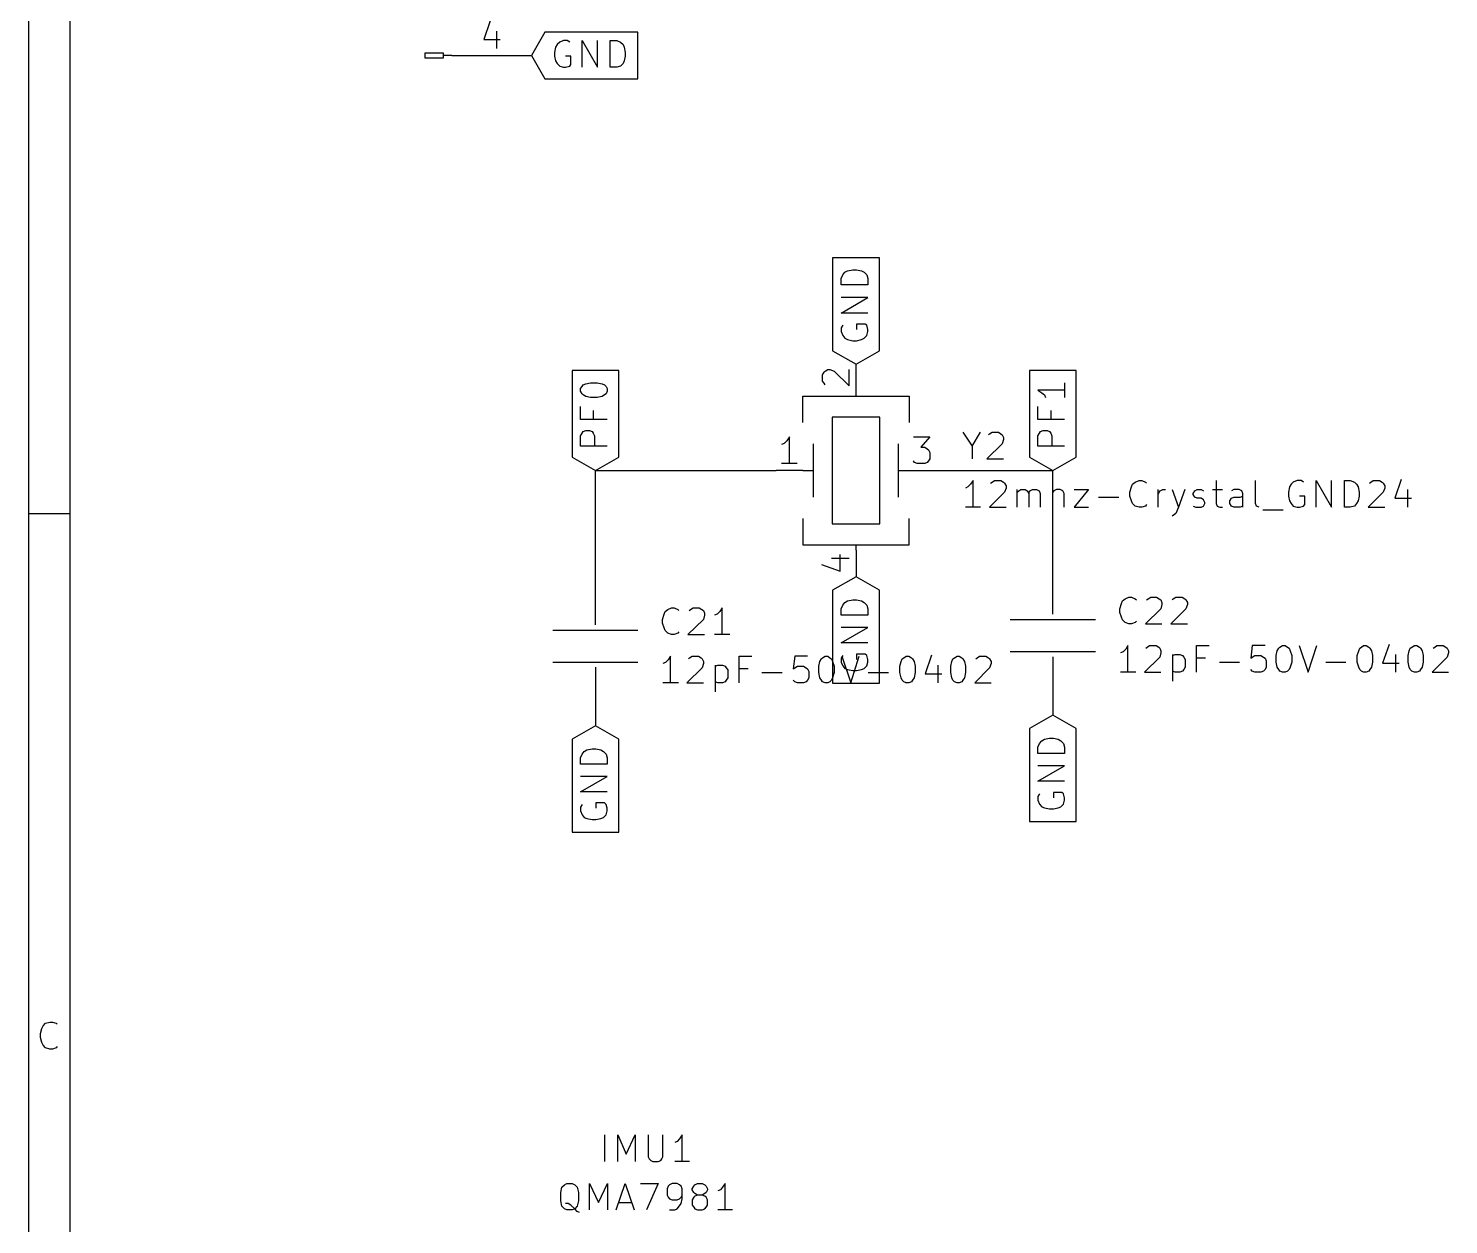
# Model space of a CAD drawing. Extents: x 0.4 to 11.3, y -7.9 to -0.4.
# Drawn here: x 0.394 to 3.064, y -5.668 to -3.419 of the extents above; entities that cross this region are included whole.
import ezdxf

# ---------------------------------------------------------------- set-up
doc = ezdxf.new("R2010")
doc.units = 0
doc.header["$MEASUREMENT"] = 0
for name, color, linetype in [('CYAN2', 4, 'CONTINUOUS'), ('GREEN2', 3, 'CONTINUOUS'), ('RED2', 1, 'CONTINUOUS')]:
    doc.layers.add(name, color=color, linetype=linetype)

msp = doc.modelspace()

# ---------------------------------------------------------------- linework, layer by layer
at = {"layer": 'CYAN2', "linetype": 'CONTINUOUS'}
for p, q in [((2.151, -4.178), (2.168, -4.204)), ((2.168, -4.204), (2.184, -4.178)), ((2.199, -4.183), (2.201, -4.181)), ((2.201, -4.181), (2.206, -4.178)), ((2.206, -4.178), (2.218, -4.178)), ((2.218, -4.178), (2.222, -4.181)), ((2.222, -4.181), (2.225, -4.183)), ((2.225, -4.183), (2.227, -4.188)), ((2.227, -4.188), (2.227, -4.192)), ((2.168, -4.204), (2.168, -4.228)), ((2.225, -4.2), (2.196, -4.228)), ((2.227, -4.192), (2.225, -4.2)), ((2.196, -4.228), (2.227, -4.228)), ((2.17, -4.269), (2.165, -4.276)), ((2.17, -4.319), (2.17, -4.269)), ((2.206, -4.272), (2.21, -4.269)), ((2.21, -4.269), (2.222, -4.269)), ((2.222, -4.269), (2.227, -4.272)), ((2.32, -4.319), (2.32, -4.269)), ((2.475, -4.272), (2.482, -4.269)), ((2.482, -4.269), (2.487, -4.269)), ((2.487, -4.269), (2.494, -4.272)), ((2.627, -4.269), (2.627, -4.312)), ((2.701, -4.312), (2.701, -4.269)), ((2.779, -4.269), (2.772, -4.272)), ((2.787, -4.269), (2.779, -4.269)), ((2.791, -4.272), (2.787, -4.269)), ((2.815, -4.319), (2.815, -4.269)), ((2.815, -4.269), (2.844, -4.319)), ((2.844, -4.319), (2.844, -4.269)), ((2.868, -4.319), (2.868, -4.269)), ((2.868, -4.269), (2.879, -4.269)), ((2.879, -4.269), (2.887, -4.272)), ((2.918, -4.272), (2.922, -4.269)), ((2.922, -4.269), (2.934, -4.269)), ((2.934, -4.269), (2.939, -4.272)), ((2.975, -4.267), (2.963, -4.302)), ((2.16, -4.281), (2.156, -4.283)), ((2.165, -4.276), (2.16, -4.281)), ((2.229, -4.291), (2.201, -4.319)), ((2.203, -4.274), (2.206, -4.272)), ((2.227, -4.272), (2.229, -4.274)), ((2.229, -4.274), (2.232, -4.279)), ((2.232, -4.283), (2.229, -4.291)), ((2.232, -4.279), (2.232, -4.283)), ((2.253, -4.319), (2.253, -4.286)), ((2.253, -4.291), (2.256, -4.288)), ((2.256, -4.288), (2.26, -4.286)), ((2.26, -4.286), (2.268, -4.286)), ((2.268, -4.286), (2.272, -4.288)), ((2.272, -4.288), (2.275, -4.293)), ((2.275, -4.293), (2.277, -4.288)), ((2.275, -4.293), (2.275, -4.319)), ((2.277, -4.288), (2.282, -4.286)), ((2.282, -4.286), (2.289, -4.286)), ((2.289, -4.286), (2.294, -4.288)), ((2.294, -4.288), (2.296, -4.293)), ((2.296, -4.293), (2.296, -4.319)), ((2.322, -4.288), (2.32, -4.291)), ((2.327, -4.286), (2.322, -4.288)), ((2.334, -4.286), (2.327, -4.286)), ((2.339, -4.288), (2.334, -4.286)), ((2.341, -4.293), (2.339, -4.288)), ((2.341, -4.319), (2.341, -4.293)), ((2.36, -4.286), (2.387, -4.286)), ((2.387, -4.286), (2.36, -4.319)), ((2.465, -4.291), (2.468, -4.281)), ((2.465, -4.298), (2.465, -4.291)), ((2.468, -4.307), (2.465, -4.298)), ((2.468, -4.281), (2.47, -4.276)), ((2.47, -4.276), (2.475, -4.272)), ((2.494, -4.272), (2.496, -4.274)), ((2.518, -4.319), (2.518, -4.286)), ((2.518, -4.295), (2.52, -4.291)), ((2.52, -4.291), (2.522, -4.288)), ((2.522, -4.288), (2.527, -4.286)), ((2.527, -4.286), (2.532, -4.286)), ((2.544, -4.286), (2.556, -4.319)), ((2.568, -4.286), (2.556, -4.319)), ((2.584, -4.293), (2.587, -4.288)), ((2.584, -4.295), (2.584, -4.293)), ((2.587, -4.3), (2.584, -4.295)), ((2.587, -4.288), (2.591, -4.286)), ((2.591, -4.286), (2.599, -4.286)), ((2.599, -4.286), (2.603, -4.288)), ((2.62, -4.286), (2.639, -4.286)), ((2.66, -4.286), (2.656, -4.288)), ((2.67, -4.286), (2.66, -4.286)), ((2.675, -4.288), (2.67, -4.286)), ((2.672, -4.3), (2.677, -4.298)), ((2.677, -4.293), (2.675, -4.288)), ((2.677, -4.319), (2.677, -4.293)), ((2.765, -4.281), (2.763, -4.291)), ((2.763, -4.291), (2.763, -4.298)), ((2.763, -4.298), (2.765, -4.307)), ((2.768, -4.276), (2.765, -4.281)), ((2.772, -4.272), (2.768, -4.276)), ((2.794, -4.298), (2.784, -4.298)), ((2.794, -4.314), (2.794, -4.298)), ((2.887, -4.272), (2.891, -4.276)), ((2.891, -4.276), (2.894, -4.281)), ((2.894, -4.281), (2.896, -4.291)), ((2.896, -4.298), (2.894, -4.307)), ((2.896, -4.291), (2.896, -4.298)), ((2.941, -4.291), (2.913, -4.319)), ((2.915, -4.274), (2.918, -4.272)), ((2.939, -4.272), (2.941, -4.274)), ((2.941, -4.274), (2.944, -4.279)), ((2.944, -4.283), (2.941, -4.291)), ((2.944, -4.279), (2.944, -4.283)), ((2.987, -4.286), (2.987, -4.319)), ((2.184, -4.319), (2.156, -4.319)), ((2.201, -4.319), (2.232, -4.319)), ((2.36, -4.319), (2.387, -4.319)), ((2.406, -4.3), (2.444, -4.3)), ((2.47, -4.312), (2.468, -4.307)), ((2.475, -4.317), (2.47, -4.312)), ((2.482, -4.319), (2.475, -4.317)), ((2.487, -4.319), (2.482, -4.319)), ((2.494, -4.317), (2.487, -4.319)), ((2.496, -4.314), (2.494, -4.317)), ((2.556, -4.319), (2.551, -4.331)), ((2.584, -4.317), (2.589, -4.319)), ((2.591, -4.302), (2.587, -4.3)), ((2.589, -4.319), (2.599, -4.319)), ((2.599, -4.302), (2.591, -4.302)), ((2.603, -4.305), (2.599, -4.302)), ((2.599, -4.319), (2.603, -4.317)), ((2.606, -4.31), (2.603, -4.305)), ((2.603, -4.317), (2.606, -4.312)), ((2.606, -4.312), (2.606, -4.31)), ((2.627, -4.312), (2.629, -4.317)), ((2.629, -4.317), (2.634, -4.319)), ((2.634, -4.319), (2.639, -4.319)), ((2.653, -4.307), (2.656, -4.302)), ((2.653, -4.312), (2.653, -4.307)), ((2.656, -4.317), (2.653, -4.312)), ((2.656, -4.302), (2.66, -4.3)), ((2.66, -4.319), (2.656, -4.317)), ((2.66, -4.3), (2.672, -4.3)), ((2.672, -4.319), (2.66, -4.319)), ((2.677, -4.317), (2.672, -4.319)), ((2.703, -4.317), (2.701, -4.312)), ((2.708, -4.319), (2.703, -4.317)), ((2.715, -4.324), (2.753, -4.324)), ((2.765, -4.307), (2.768, -4.312)), ((2.768, -4.312), (2.772, -4.317)), ((2.772, -4.317), (2.779, -4.319)), ((2.779, -4.319), (2.784, -4.319)), ((2.784, -4.319), (2.791, -4.317)), ((2.791, -4.317), (2.794, -4.314)), ((2.879, -4.319), (2.868, -4.319)), ((2.887, -4.317), (2.879, -4.319)), ((2.891, -4.312), (2.887, -4.317)), ((2.894, -4.307), (2.891, -4.312)), ((2.913, -4.319), (2.944, -4.319)), ((2.963, -4.302), (2.994, -4.302)), ((2.549, -4.333), (2.544, -4.336)), ((2.551, -4.331), (2.549, -4.333)), ((1.591, -4.515), (1.596, -4.511)), ((1.596, -4.511), (1.603, -4.508)), ((1.603, -4.508), (1.608, -4.508)), ((1.608, -4.508), (1.615, -4.511)), ((1.615, -4.511), (1.617, -4.513)), ((1.636, -4.513), (1.639, -4.511)), ((1.639, -4.511), (1.644, -4.508)), ((1.644, -4.508), (1.655, -4.508)), ((1.655, -4.508), (1.66, -4.511)), ((1.66, -4.511), (1.663, -4.513)), ((1.698, -4.508), (1.694, -4.515)), ((1.698, -4.558), (1.698, -4.508)), ((2.446, -4.51), (2.449, -4.5)), ((2.446, -4.517), (2.446, -4.51)), ((2.449, -4.5), (2.451, -4.495)), ((2.451, -4.495), (2.456, -4.491)), ((2.456, -4.491), (2.463, -4.488)), ((2.463, -4.488), (2.468, -4.488)), ((2.468, -4.488), (2.475, -4.491)), ((2.475, -4.491), (2.477, -4.493)), ((2.523, -4.51), (2.494, -4.538)), ((2.496, -4.493), (2.499, -4.491)), ((2.499, -4.491), (2.504, -4.488)), ((2.504, -4.488), (2.515, -4.488)), ((2.515, -4.488), (2.52, -4.491)), ((2.52, -4.491), (2.523, -4.493)), ((2.523, -4.493), (2.525, -4.498)), ((2.525, -4.502), (2.523, -4.51)), ((2.525, -4.498), (2.525, -4.502)), ((2.57, -4.51), (2.542, -4.538)), ((2.544, -4.493), (2.546, -4.491)), ((2.546, -4.491), (2.551, -4.488)), ((2.551, -4.488), (2.563, -4.488)), ((2.563, -4.488), (2.568, -4.491)), ((2.568, -4.491), (2.57, -4.493)), ((2.57, -4.493), (2.573, -4.498)), ((2.573, -4.502), (2.57, -4.51)), ((2.573, -4.498), (2.573, -4.502)), ((1.586, -4.53), (1.589, -4.52)), ((1.586, -4.537), (1.586, -4.53)), ((1.589, -4.546), (1.586, -4.537)), ((1.589, -4.52), (1.591, -4.515)), ((1.663, -4.53), (1.634, -4.558)), ((1.663, -4.513), (1.665, -4.518)), ((1.665, -4.522), (1.663, -4.53)), ((1.665, -4.518), (1.665, -4.522)), ((1.689, -4.52), (1.684, -4.522)), ((1.694, -4.515), (1.689, -4.52)), ((2.449, -4.526), (2.446, -4.517)), ((2.451, -4.531), (2.449, -4.526)), ((2.456, -4.536), (2.451, -4.531)), ((2.463, -4.538), (2.456, -4.536)), ((2.468, -4.538), (2.463, -4.538)), ((2.475, -4.536), (2.468, -4.538)), ((2.477, -4.533), (2.475, -4.536)), ((2.494, -4.538), (2.525, -4.538)), ((2.542, -4.538), (2.573, -4.538)), ((1.591, -4.551), (1.589, -4.546)), ((1.596, -4.556), (1.591, -4.551)), ((1.603, -4.558), (1.596, -4.556)), ((1.608, -4.558), (1.603, -4.558)), ((1.615, -4.556), (1.608, -4.558)), ((1.617, -4.553), (1.615, -4.556)), ((1.634, -4.558), (1.665, -4.558)), ((1.713, -4.558), (1.684, -4.558)), ((2.452, -4.591), (2.447, -4.593)), ((2.457, -4.586), (2.452, -4.591)), ((2.461, -4.579), (2.457, -4.586)), ((2.461, -4.629), (2.461, -4.579)), ((2.495, -4.584), (2.497, -4.582)), ((2.497, -4.582), (2.502, -4.579)), ((2.502, -4.579), (2.514, -4.579)), ((2.514, -4.579), (2.519, -4.582)), ((2.519, -4.582), (2.521, -4.584)), ((2.521, -4.584), (2.523, -4.589)), ((2.523, -4.589), (2.523, -4.593)), ((2.59, -4.629), (2.59, -4.579)), ((2.59, -4.579), (2.614, -4.579)), ((2.695, -4.579), (2.692, -4.603)), ((2.719, -4.579), (2.695, -4.579)), ((2.74, -4.598), (2.742, -4.589)), ((2.742, -4.589), (2.745, -4.584)), ((2.745, -4.584), (2.747, -4.582)), ((2.747, -4.582), (2.752, -4.579)), ((2.752, -4.579), (2.757, -4.579)), ((2.757, -4.579), (2.761, -4.582)), ((2.761, -4.582), (2.764, -4.584)), ((2.764, -4.584), (2.766, -4.589)), ((2.766, -4.589), (2.769, -4.598)), ((2.783, -4.579), (2.8, -4.629)), ((2.8, -4.629), (2.816, -4.579)), ((2.892, -4.598), (2.895, -4.589)), ((2.895, -4.589), (2.897, -4.584)), ((2.897, -4.584), (2.9, -4.582)), ((2.9, -4.582), (2.904, -4.579)), ((2.904, -4.579), (2.909, -4.579)), ((2.909, -4.579), (2.914, -4.582)), ((2.914, -4.582), (2.916, -4.584)), ((2.916, -4.584), (2.919, -4.589)), ((2.919, -4.589), (2.921, -4.598)), ((2.952, -4.577), (2.94, -4.612)), ((2.988, -4.598), (2.99, -4.589)), ((2.99, -4.589), (2.992, -4.584)), ((2.992, -4.584), (2.995, -4.582)), ((2.995, -4.582), (3, -4.579)), ((3, -4.579), (3.004, -4.579)), ((3.004, -4.579), (3.009, -4.582)), ((3.009, -4.582), (3.011, -4.584)), ((3.011, -4.584), (3.014, -4.589)), ((3.014, -4.589), (3.016, -4.598)), ((3.035, -4.584), (3.038, -4.582)), ((3.038, -4.582), (3.042, -4.579)), ((3.042, -4.579), (3.054, -4.579)), ((3.054, -4.579), (3.059, -4.582)), ((3.059, -4.582), (3.061, -4.584)), ((3.061, -4.584), (3.064, -4.589)), ((3.064, -4.589), (3.064, -4.593)), ((1.592, -4.611), (1.587, -4.613)), ((1.597, -4.606), (1.592, -4.611)), ((1.601, -4.599), (1.597, -4.606)), ((1.601, -4.649), (1.601, -4.599)), ((1.635, -4.604), (1.637, -4.602)), ((1.637, -4.602), (1.642, -4.599)), ((1.642, -4.599), (1.654, -4.599)), ((1.654, -4.599), (1.659, -4.602)), ((1.659, -4.602), (1.661, -4.604)), ((1.661, -4.604), (1.663, -4.609)), ((1.663, -4.613), (1.661, -4.621)), ((1.663, -4.609), (1.663, -4.613)), ((1.685, -4.616), (1.685, -4.666)), ((1.685, -4.618), (1.69, -4.616)), ((1.69, -4.616), (1.699, -4.616)), ((1.699, -4.616), (1.704, -4.618)), ((1.704, -4.618), (1.706, -4.621)), ((1.73, -4.649), (1.73, -4.599)), ((1.73, -4.599), (1.754, -4.599)), ((1.835, -4.599), (1.832, -4.623)), ((1.859, -4.599), (1.835, -4.599)), ((1.835, -4.621), (1.84, -4.618)), ((1.84, -4.618), (1.851, -4.618)), ((1.851, -4.618), (1.856, -4.621)), ((1.88, -4.618), (1.882, -4.609)), ((1.88, -4.63), (1.88, -4.618)), ((1.882, -4.609), (1.885, -4.604)), ((1.885, -4.604), (1.887, -4.602)), ((1.887, -4.602), (1.892, -4.599)), ((1.892, -4.599), (1.897, -4.599)), ((1.897, -4.599), (1.901, -4.602)), ((1.901, -4.602), (1.904, -4.604)), ((1.904, -4.604), (1.906, -4.609)), ((1.906, -4.609), (1.909, -4.618)), ((1.909, -4.618), (1.909, -4.63)), ((1.923, -4.599), (1.94, -4.649)), ((1.94, -4.649), (1.956, -4.599)), ((2.032, -4.618), (2.035, -4.609)), ((2.032, -4.63), (2.032, -4.618)), ((2.035, -4.609), (2.037, -4.604)), ((2.037, -4.604), (2.04, -4.602)), ((2.04, -4.602), (2.044, -4.599)), ((2.044, -4.599), (2.049, -4.599)), ((2.049, -4.599), (2.054, -4.602)), ((2.054, -4.602), (2.056, -4.604)), ((2.056, -4.604), (2.059, -4.609)), ((2.059, -4.609), (2.061, -4.618)), ((2.061, -4.618), (2.061, -4.63)), ((2.092, -4.597), (2.08, -4.632)), ((2.104, -4.616), (2.104, -4.649)), ((2.128, -4.618), (2.13, -4.609)), ((2.128, -4.63), (2.128, -4.618)), ((2.13, -4.609), (2.132, -4.604)), ((2.132, -4.604), (2.135, -4.602)), ((2.135, -4.602), (2.14, -4.599)), ((2.14, -4.599), (2.144, -4.599)), ((2.144, -4.599), (2.149, -4.602)), ((2.149, -4.602), (2.151, -4.604)), ((2.151, -4.604), (2.154, -4.609)), ((2.154, -4.609), (2.156, -4.618)), ((2.156, -4.618), (2.156, -4.63)), ((2.175, -4.604), (2.178, -4.602)), ((2.178, -4.602), (2.182, -4.599)), ((2.182, -4.599), (2.194, -4.599)), ((2.194, -4.599), (2.199, -4.602)), ((2.199, -4.602), (2.201, -4.604)), ((2.201, -4.604), (2.204, -4.609)), ((2.204, -4.613), (2.201, -4.621)), ((2.204, -4.609), (2.204, -4.613)), ((2.521, -4.601), (2.492, -4.629)), ((2.523, -4.593), (2.521, -4.601)), ((2.545, -4.596), (2.545, -4.646)), ((2.545, -4.598), (2.55, -4.596)), ((2.55, -4.596), (2.559, -4.596)), ((2.559, -4.596), (2.564, -4.598)), ((2.564, -4.598), (2.566, -4.601)), ((2.566, -4.601), (2.569, -4.605)), ((2.569, -4.605), (2.569, -4.62)), ((2.607, -4.603), (2.59, -4.603)), ((2.633, -4.61), (2.671, -4.61)), ((2.692, -4.603), (2.695, -4.601)), ((2.695, -4.601), (2.7, -4.598)), ((2.7, -4.598), (2.711, -4.598)), ((2.711, -4.598), (2.716, -4.601)), ((2.716, -4.601), (2.719, -4.603)), ((2.719, -4.603), (2.721, -4.608)), ((2.721, -4.608), (2.721, -4.62)), ((2.74, -4.61), (2.74, -4.598)), ((2.742, -4.62), (2.74, -4.61)), ((2.769, -4.61), (2.766, -4.62)), ((2.769, -4.598), (2.769, -4.61)), ((2.833, -4.61), (2.871, -4.61)), ((2.892, -4.61), (2.892, -4.598)), ((2.895, -4.62), (2.892, -4.61)), ((2.921, -4.61), (2.919, -4.62)), ((2.921, -4.598), (2.921, -4.61)), ((2.94, -4.612), (2.971, -4.612)), ((2.964, -4.596), (2.964, -4.629)), ((2.988, -4.61), (2.988, -4.598)), ((2.99, -4.62), (2.988, -4.61)), ((3.016, -4.61), (3.014, -4.62)), ((3.016, -4.598), (3.016, -4.61)), ((3.061, -4.601), (3.033, -4.629)), ((3.064, -4.593), (3.061, -4.601)), ((1.661, -4.621), (1.632, -4.649)), ((1.706, -4.644), (1.704, -4.647)), ((1.706, -4.621), (1.709, -4.625)), ((1.709, -4.64), (1.706, -4.644)), ((1.709, -4.625), (1.709, -4.64)), ((1.747, -4.623), (1.73, -4.623)), ((1.773, -4.63), (1.811, -4.63)), ((1.832, -4.623), (1.835, -4.621)), ((1.835, -4.647), (1.832, -4.644)), ((1.856, -4.621), (1.859, -4.623)), ((1.859, -4.644), (1.856, -4.647)), ((1.859, -4.623), (1.861, -4.628)), ((1.861, -4.64), (1.859, -4.644)), ((1.861, -4.628), (1.861, -4.64)), ((1.882, -4.64), (1.88, -4.63)), ((1.885, -4.644), (1.882, -4.64)), ((1.887, -4.647), (1.885, -4.644)), ((1.904, -4.644), (1.901, -4.647)), ((1.906, -4.64), (1.904, -4.644)), ((1.909, -4.63), (1.906, -4.64)), ((1.973, -4.63), (2.011, -4.63)), ((2.035, -4.64), (2.032, -4.63)), ((2.037, -4.644), (2.035, -4.64)), ((2.04, -4.647), (2.037, -4.644)), ((2.056, -4.644), (2.054, -4.647)), ((2.059, -4.64), (2.056, -4.644)), ((2.061, -4.63), (2.059, -4.64)), ((2.08, -4.632), (2.111, -4.632)), ((2.13, -4.64), (2.128, -4.63)), ((2.132, -4.644), (2.13, -4.64)), ((2.135, -4.647), (2.132, -4.644)), ((2.151, -4.644), (2.149, -4.647)), ((2.154, -4.64), (2.151, -4.644)), ((2.156, -4.63), (2.154, -4.64)), ((2.201, -4.621), (2.173, -4.649)), ((2.476, -4.629), (2.447, -4.629)), ((2.492, -4.629), (2.523, -4.629)), ((2.55, -4.629), (2.545, -4.627)), ((2.559, -4.629), (2.55, -4.629)), ((2.564, -4.627), (2.559, -4.629)), ((2.566, -4.624), (2.564, -4.627)), ((2.569, -4.62), (2.566, -4.624)), ((2.695, -4.627), (2.692, -4.624)), ((2.7, -4.629), (2.695, -4.627)), ((2.711, -4.629), (2.7, -4.629)), ((2.716, -4.627), (2.711, -4.629)), ((2.719, -4.624), (2.716, -4.627)), ((2.721, -4.62), (2.719, -4.624)), ((2.745, -4.624), (2.742, -4.62)), ((2.747, -4.627), (2.745, -4.624)), ((2.752, -4.629), (2.747, -4.627)), ((2.757, -4.629), (2.752, -4.629)), ((2.761, -4.627), (2.757, -4.629)), ((2.764, -4.624), (2.761, -4.627)), ((2.766, -4.62), (2.764, -4.624)), ((2.897, -4.624), (2.895, -4.62)), ((2.9, -4.627), (2.897, -4.624)), ((2.904, -4.629), (2.9, -4.627)), ((2.909, -4.629), (2.904, -4.629)), ((2.914, -4.627), (2.909, -4.629)), ((2.916, -4.624), (2.914, -4.627)), ((2.919, -4.62), (2.916, -4.624)), ((2.992, -4.624), (2.99, -4.62)), ((2.995, -4.627), (2.992, -4.624)), ((3, -4.629), (2.995, -4.627)), ((3.004, -4.629), (3, -4.629)), ((3.009, -4.627), (3.004, -4.629)), ((3.011, -4.624), (3.009, -4.627)), ((3.014, -4.62), (3.011, -4.624)), ((3.033, -4.629), (3.064, -4.629)), ((1.616, -4.649), (1.587, -4.649)), ((1.632, -4.649), (1.663, -4.649)), ((1.69, -4.649), (1.685, -4.647)), ((1.699, -4.649), (1.69, -4.649)), ((1.704, -4.647), (1.699, -4.649)), ((1.84, -4.649), (1.835, -4.647)), ((1.851, -4.649), (1.84, -4.649)), ((1.856, -4.647), (1.851, -4.649)), ((1.892, -4.649), (1.887, -4.647)), ((1.897, -4.649), (1.892, -4.649)), ((1.901, -4.647), (1.897, -4.649)), ((2.044, -4.649), (2.04, -4.647)), ((2.049, -4.649), (2.044, -4.649)), ((2.054, -4.647), (2.049, -4.649)), ((2.14, -4.649), (2.135, -4.647)), ((2.144, -4.649), (2.14, -4.649)), ((2.149, -4.647), (2.144, -4.649)), ((2.173, -4.649), (2.204, -4.649)), ((1.478, -5.549), (1.478, -5.499)), ((1.502, -5.549), (1.502, -5.499)), ((1.502, -5.499), (1.518, -5.535)), ((1.518, -5.535), (1.535, -5.499)), ((1.535, -5.499), (1.535, -5.549)), ((1.559, -5.499), (1.559, -5.54)), ((1.587, -5.54), (1.587, -5.499)), ((1.623, -5.499), (1.618, -5.506)), ((1.623, -5.549), (1.623, -5.499)), ((1.614, -5.511), (1.609, -5.513)), ((1.618, -5.506), (1.614, -5.511)), ((1.559, -5.54), (1.561, -5.544)), ((1.561, -5.544), (1.564, -5.547)), ((1.564, -5.547), (1.568, -5.549)), ((1.568, -5.549), (1.578, -5.549)), ((1.578, -5.549), (1.583, -5.547)), ((1.583, -5.547), (1.585, -5.544)), ((1.585, -5.544), (1.587, -5.54)), ((1.637, -5.549), (1.609, -5.549)), ((1.395, -5.607), (1.397, -5.597)), ((1.397, -5.597), (1.402, -5.593)), ((1.402, -5.593), (1.406, -5.59)), ((1.406, -5.59), (1.416, -5.59)), ((1.416, -5.59), (1.421, -5.593)), ((1.421, -5.593), (1.426, -5.597)), ((1.426, -5.597), (1.428, -5.607)), ((1.449, -5.64), (1.449, -5.59)), ((1.449, -5.59), (1.466, -5.626)), ((1.466, -5.626), (1.483, -5.59)), ((1.483, -5.59), (1.483, -5.64)), ((1.499, -5.64), (1.516, -5.59)), ((1.516, -5.59), (1.533, -5.64)), ((1.545, -5.59), (1.578, -5.59)), ((1.578, -5.59), (1.556, -5.64)), ((1.597, -5.595), (1.595, -5.6)), ((1.595, -5.6), (1.595, -5.612)), ((1.599, -5.593), (1.597, -5.595)), ((1.604, -5.59), (1.599, -5.593)), ((1.614, -5.59), (1.604, -5.59)), ((1.618, -5.593), (1.614, -5.59)), ((1.621, -5.595), (1.618, -5.593)), ((1.623, -5.6), (1.621, -5.595)), ((1.623, -5.619), (1.623, -5.6)), ((1.642, -5.6), (1.645, -5.595)), ((1.642, -5.602), (1.642, -5.6)), ((1.645, -5.607), (1.642, -5.602)), ((1.645, -5.595), (1.647, -5.593)), ((1.647, -5.593), (1.652, -5.59)), ((1.652, -5.59), (1.661, -5.59)), ((1.661, -5.59), (1.666, -5.593)), ((1.666, -5.593), (1.668, -5.595)), ((1.668, -5.595), (1.671, -5.6)), ((1.671, -5.602), (1.668, -5.607)), ((1.671, -5.6), (1.671, -5.602)), ((1.695, -5.602), (1.69, -5.604)), ((1.699, -5.597), (1.695, -5.602)), ((1.704, -5.59), (1.699, -5.597)), ((1.704, -5.64), (1.704, -5.59)), ((1.395, -5.623), (1.395, -5.607)), ((1.397, -5.633), (1.395, -5.623)), ((1.402, -5.638), (1.397, -5.633)), ((1.409, -5.628), (1.404, -5.628)), ((1.414, -5.631), (1.409, -5.628)), ((1.421, -5.638), (1.414, -5.631)), ((1.426, -5.633), (1.421, -5.638)), ((1.428, -5.623), (1.426, -5.633)), ((1.428, -5.607), (1.428, -5.623)), ((1.504, -5.626), (1.528, -5.626)), ((1.595, -5.612), (1.597, -5.616)), ((1.597, -5.616), (1.599, -5.619)), ((1.599, -5.619), (1.604, -5.621)), ((1.604, -5.621), (1.614, -5.621)), ((1.614, -5.621), (1.618, -5.619)), ((1.616, -5.635), (1.621, -5.628)), ((1.618, -5.619), (1.621, -5.616)), ((1.621, -5.616), (1.623, -5.612)), ((1.621, -5.628), (1.623, -5.619)), ((1.645, -5.616), (1.642, -5.621)), ((1.642, -5.621), (1.642, -5.631)), ((1.642, -5.631), (1.645, -5.635)), ((1.647, -5.609), (1.645, -5.607)), ((1.647, -5.614), (1.645, -5.616)), ((1.652, -5.612), (1.647, -5.609)), ((1.652, -5.612), (1.647, -5.614)), ((1.661, -5.612), (1.652, -5.612)), ((1.666, -5.609), (1.661, -5.612)), ((1.666, -5.614), (1.661, -5.612)), ((1.668, -5.607), (1.666, -5.609)), ((1.668, -5.616), (1.666, -5.614)), ((1.671, -5.621), (1.668, -5.616)), ((1.668, -5.635), (1.671, -5.631)), ((1.671, -5.631), (1.671, -5.621)), ((1.406, -5.64), (1.402, -5.638)), ((1.416, -5.64), (1.406, -5.64)), ((1.421, -5.638), (1.416, -5.64)), ((1.426, -5.643), (1.421, -5.638)), ((1.43, -5.645), (1.426, -5.643)), ((1.599, -5.64), (1.609, -5.64)), ((1.609, -5.64), (1.614, -5.638)), ((1.614, -5.638), (1.616, -5.635)), ((1.645, -5.635), (1.647, -5.638)), ((1.647, -5.638), (1.652, -5.64)), ((1.652, -5.64), (1.661, -5.64)), ((1.661, -5.64), (1.666, -5.638)), ((1.666, -5.638), (1.668, -5.635)), ((1.718, -5.64), (1.69, -5.64))]:
    msp.add_line(p, q, dxfattribs=at)
at = {"layer": 'GREEN2', "linetype": 'CONTINUOUS'}
for p, q in [((1.46, -4.43), (1.46, -4.25)), ((1.46, -4.25), (1.8, -4.25)), ((2.1, -4.25), (2.32, -4.25)), ((2.32, -4.41), (2.32, -4.25))]:
    msp.add_line(p, q, dxfattribs=at)
at = {"layer": 'RED2', "linetype": 'CONTINUOUS'}
for p, q in [((0.394, -0.394), (0.394, -7.874)), ((0.472, -0.472), (0.472, -7.796)), ((1.262, -3.405), (1.25, -3.44)), ((1.25, -3.44), (1.281, -3.44)), ((1.274, -3.424), (1.274, -3.457)), ((1.365, -3.426), (1.34, -3.47)), ((1.54, -3.426), (1.365, -3.426)), ((1.4, -3.442), (1.393, -3.445)), ((1.407, -3.442), (1.4, -3.442)), ((1.412, -3.445), (1.407, -3.442)), ((1.435, -3.492), (1.435, -3.442)), ((1.435, -3.442), (1.464, -3.492)), ((1.464, -3.492), (1.464, -3.442)), ((1.488, -3.492), (1.488, -3.442)), ((1.488, -3.442), (1.5, -3.442)), ((1.5, -3.442), (1.507, -3.445)), ((1.54, -3.47), (1.54, -3.426)), ((1.14, -3.475), (1.14, -3.465)), ((1.14, -3.465), (1.174, -3.465)), ((1.174, -3.465), (1.174, -3.475)), ((1.19, -3.47), (1.174, -3.47)), ((1.19, -3.47), (1.34, -3.47)), ((1.34, -3.47), (1.365, -3.514)), ((1.385, -3.454), (1.383, -3.464)), ((1.383, -3.464), (1.383, -3.471)), ((1.383, -3.471), (1.385, -3.48)), ((1.388, -3.449), (1.385, -3.454)), ((1.393, -3.445), (1.388, -3.449)), ((1.414, -3.471), (1.404, -3.471)), ((1.414, -3.487), (1.414, -3.471)), ((1.507, -3.445), (1.512, -3.449)), ((1.512, -3.449), (1.514, -3.454)), ((1.514, -3.454), (1.516, -3.464)), ((1.516, -3.471), (1.514, -3.48)), ((1.516, -3.464), (1.516, -3.471)), ((1.54, -3.514), (1.54, -3.47)), ((1.174, -3.475), (1.14, -3.475)), ((1.385, -3.48), (1.388, -3.485)), ((1.388, -3.485), (1.393, -3.49)), ((1.393, -3.49), (1.4, -3.492)), ((1.4, -3.492), (1.404, -3.492)), ((1.404, -3.492), (1.412, -3.49)), ((1.412, -3.49), (1.414, -3.487)), ((1.5, -3.492), (1.488, -3.492)), ((1.507, -3.49), (1.5, -3.492)), ((1.512, -3.485), (1.507, -3.49)), ((1.514, -3.48), (1.512, -3.485)), ((1.365, -3.514), (1.54, -3.514)), ((1.95, -3.85), (1.906, -3.85)), ((1.906, -3.85), (1.906, -4.025)), ((1.994, -3.85), (1.95, -3.85)), ((1.994, -4.025), (1.994, -3.85)), ((1.922, -3.889), (1.925, -3.882)), ((1.922, -3.901), (1.922, -3.889)), ((1.925, -3.882), (1.929, -3.877)), ((1.929, -3.877), (1.934, -3.875)), ((1.934, -3.875), (1.944, -3.873)), ((1.944, -3.873), (1.951, -3.873)), ((1.951, -3.873), (1.96, -3.875)), ((1.96, -3.875), (1.965, -3.877)), ((1.965, -3.877), (1.97, -3.882)), ((1.97, -3.882), (1.972, -3.889)), ((1.972, -3.889), (1.972, -3.901)), ((1.972, -3.901), (1.922, -3.901)), ((1.922, -3.954), (1.972, -3.925)), ((1.972, -3.925), (1.922, -3.925)), ((1.972, -3.954), (1.922, -3.954)), ((1.925, -3.977), (1.922, -3.982)), ((1.967, -3.975), (1.951, -3.975)), ((1.951, -3.975), (1.951, -3.985)), ((1.97, -3.977), (1.967, -3.975)), ((1.972, -3.985), (1.97, -3.977)), ((1.922, -3.982), (1.922, -3.989)), ((1.922, -3.989), (1.925, -3.996)), ((1.925, -3.996), (1.929, -4.001)), ((1.929, -4.001), (1.934, -4.004)), ((1.934, -4.004), (1.944, -4.006)), ((1.951, -4.006), (1.96, -4.004)), ((1.96, -4.004), (1.965, -4.001)), ((1.965, -4.001), (1.97, -3.996)), ((1.97, -3.996), (1.972, -3.989)), ((1.972, -3.989), (1.972, -3.985)), ((1.906, -4.025), (1.95, -4.05)), ((1.944, -4.006), (1.951, -4.006)), ((1.95, -4.05), (1.994, -4.025)), ((1.95, -4.1), (1.95, -4.05)), ((1.46, -4.062), (1.416, -4.062)), ((1.416, -4.062), (1.416, -4.225)), ((1.442, -4.087), (1.451, -4.085)), ((1.451, -4.085), (1.463, -4.085)), ((1.504, -4.062), (1.46, -4.062)), ((1.463, -4.085), (1.473, -4.087)), ((1.504, -4.225), (1.504, -4.062)), ((1.887, -4.07), (1.89, -4.065)), ((1.887, -4.082), (1.887, -4.07)), ((1.89, -4.086), (1.887, -4.082)), ((1.89, -4.065), (1.892, -4.063)), ((1.892, -4.063), (1.897, -4.06)), ((1.897, -4.06), (1.901, -4.06)), ((1.901, -4.06), (1.909, -4.063)), ((1.909, -4.063), (1.937, -4.091)), ((1.937, -4.091), (1.937, -4.06)), ((2.32, -4.062), (2.276, -4.062)), ((2.276, -4.062), (2.276, -4.225)), ((2.364, -4.062), (2.32, -4.062)), ((2.342, -4.085), (2.342, -4.113)), ((2.364, -4.225), (2.364, -4.062)), ((1.432, -4.096), (1.435, -4.092)), ((1.432, -4.101), (1.432, -4.096)), ((1.435, -4.106), (1.432, -4.101)), ((1.435, -4.092), (1.437, -4.089)), ((1.437, -4.108), (1.435, -4.106)), ((1.437, -4.089), (1.442, -4.087)), ((1.442, -4.111), (1.437, -4.108)), ((1.451, -4.113), (1.442, -4.111)), ((1.473, -4.111), (1.463, -4.113)), ((1.473, -4.087), (1.477, -4.089)), ((1.477, -4.108), (1.473, -4.111)), ((1.477, -4.089), (1.48, -4.092)), ((1.48, -4.106), (1.477, -4.108)), ((1.48, -4.092), (1.482, -4.096)), ((1.482, -4.101), (1.48, -4.106)), ((1.482, -4.096), (1.482, -4.101)), ((1.85, -4.16), (1.85, -4.11)), ((1.85, -4.11), (2.05, -4.11)), ((1.892, -4.089), (1.89, -4.086)), ((1.95, -4.11), (1.95, -4.1)), ((2.05, -4.11), (2.05, -4.16)), ((2.342, -4.099), (2.292, -4.099)), ((2.292, -4.099), (2.299, -4.104)), ((2.299, -4.104), (2.304, -4.108)), ((2.304, -4.108), (2.306, -4.113)), ((1.432, -4.154), (1.432, -4.13)), ((1.463, -4.113), (1.451, -4.113)), ((1.456, -4.137), (1.456, -4.154)), ((2.292, -4.154), (2.292, -4.13)), ((2.316, -4.137), (2.316, -4.154)), ((1.482, -4.154), (1.432, -4.154)), ((1.905, -4.15), (1.905, -4.35)), ((1.995, -4.15), (1.905, -4.15)), ((1.995, -4.35), (1.995, -4.15)), ((2.342, -4.154), (2.292, -4.154)), ((1.432, -4.185), (1.435, -4.18)), ((1.432, -4.204), (1.432, -4.185)), ((1.435, -4.18), (1.437, -4.177)), ((1.437, -4.177), (1.442, -4.175)), ((1.442, -4.175), (1.449, -4.175)), ((1.449, -4.175), (1.454, -4.177)), ((1.454, -4.177), (1.456, -4.18)), ((1.456, -4.18), (1.458, -4.185)), ((1.458, -4.185), (1.458, -4.204)), ((1.825, -4.187), (1.82, -4.194)), ((1.825, -4.237), (1.825, -4.187)), ((2.058, -4.187), (2.089, -4.187)), ((2.089, -4.187), (2.072, -4.206)), ((2.292, -4.185), (2.295, -4.18)), ((2.292, -4.204), (2.292, -4.185)), ((2.295, -4.18), (2.297, -4.177)), ((2.297, -4.177), (2.302, -4.175)), ((2.302, -4.175), (2.309, -4.175)), ((2.309, -4.175), (2.314, -4.177)), ((2.314, -4.177), (2.316, -4.18)), ((2.316, -4.18), (2.318, -4.185)), ((2.318, -4.185), (2.318, -4.204)), ((1.482, -4.204), (1.432, -4.204)), ((1.815, -4.199), (1.81, -4.201)), ((1.82, -4.194), (1.815, -4.199)), ((1.87, -4.3), (1.87, -4.2)), ((2.03, -4.3), (2.03, -4.2)), ((2.072, -4.206), (2.079, -4.206)), ((2.079, -4.206), (2.084, -4.209)), ((2.084, -4.209), (2.086, -4.211)), ((2.086, -4.211), (2.089, -4.216)), ((2.089, -4.216), (2.089, -4.228)), ((2.342, -4.204), (2.292, -4.204)), ((1.416, -4.225), (1.46, -4.25)), ((1.46, -4.25), (1.504, -4.225)), ((1.839, -4.237), (1.81, -4.237)), ((2.06, -4.235), (2.058, -4.232)), ((2.065, -4.237), (2.06, -4.235)), ((2.079, -4.237), (2.065, -4.237)), ((2.084, -4.235), (2.079, -4.237)), ((2.086, -4.232), (2.084, -4.235)), ((2.089, -4.228), (2.086, -4.232)), ((2.276, -4.225), (2.32, -4.25)), ((2.32, -4.25), (2.364, -4.225)), ((1.85, -4.25), (1.8, -4.25)), ((1.85, -4.25), (1.87, -4.25)), ((2.03, -4.25), (2.05, -4.25)), ((2.05, -4.25), (2.1, -4.25)), ((0.394, -4.331), (0.472, -4.331)), ((1.85, -4.34), (1.85, -4.39)), ((1.905, -4.35), (1.995, -4.35)), ((2.05, -4.39), (2.05, -4.34)), ((1.85, -4.39), (2.05, -4.39)), ((1.95, -4.4), (1.95, -4.39)), ((1.95, -4.4), (1.95, -4.45)), ((1.46, -4.54), (1.46, -4.43)), ((1.885, -4.427), (1.92, -4.439)), ((1.904, -4.415), (1.937, -4.415)), ((1.92, -4.439), (1.92, -4.408)), ((2.32, -4.52), (2.32, -4.41)), ((1.95, -4.45), (1.906, -4.475)), ((1.994, -4.475), (1.95, -4.45)), ((1.906, -4.475), (1.906, -4.65)), ((1.994, -4.65), (1.994, -4.475)), ((1.922, -4.51), (1.925, -4.503)), ((1.922, -4.522), (1.922, -4.51)), ((1.925, -4.503), (1.929, -4.498)), ((1.929, -4.498), (1.934, -4.495)), ((1.934, -4.495), (1.944, -4.493)), ((1.944, -4.493), (1.951, -4.493)), ((1.951, -4.493), (1.96, -4.495)), ((1.96, -4.495), (1.965, -4.498)), ((1.965, -4.498), (1.97, -4.503)), ((1.97, -4.503), (1.972, -4.51)), ((1.972, -4.51), (1.972, -4.522)), ((1.972, -4.522), (1.922, -4.522)), ((2.24, -4.53), (2.4, -4.53)), ((1.38, -4.55), (1.54, -4.55)), ((1.922, -4.574), (1.972, -4.545)), ((1.972, -4.545), (1.922, -4.545)), ((1.972, -4.574), (1.922, -4.574)), ((2.24, -4.59), (2.4, -4.59)), ((1.38, -4.61), (1.54, -4.61)), ((1.925, -4.598), (1.922, -4.603)), ((1.922, -4.603), (1.922, -4.61)), ((1.922, -4.61), (1.925, -4.617)), ((1.925, -4.617), (1.929, -4.622)), ((1.967, -4.595), (1.951, -4.595)), ((1.951, -4.595), (1.951, -4.605)), ((1.965, -4.622), (1.97, -4.617)), ((1.97, -4.598), (1.967, -4.595)), ((1.972, -4.605), (1.97, -4.598)), ((1.97, -4.617), (1.972, -4.61)), ((1.972, -4.61), (1.972, -4.605)), ((2.32, -4.6), (2.32, -4.71)), ((1.46, -4.62), (1.46, -4.73)), ((1.929, -4.622), (1.934, -4.624)), ((1.934, -4.624), (1.944, -4.626)), ((1.944, -4.626), (1.951, -4.626)), ((1.951, -4.626), (1.96, -4.624)), ((1.96, -4.624), (1.965, -4.622)), ((1.906, -4.65), (1.95, -4.65)), ((1.95, -4.65), (1.994, -4.65)), ((2.32, -4.71), (2.276, -4.735)), ((2.364, -4.735), (2.32, -4.71)), ((1.46, -4.73), (1.416, -4.755)), ((1.504, -4.755), (1.46, -4.73)), ((2.276, -4.735), (2.276, -4.91)), ((2.364, -4.91), (2.364, -4.735)), ((1.416, -4.755), (1.416, -4.93)), ((1.435, -4.783), (1.439, -4.778)), ((1.439, -4.778), (1.444, -4.775)), ((1.444, -4.775), (1.454, -4.773)), ((1.454, -4.773), (1.461, -4.773)), ((1.461, -4.773), (1.47, -4.775)), ((1.47, -4.775), (1.475, -4.778)), ((1.475, -4.778), (1.48, -4.783)), ((1.504, -4.93), (1.504, -4.755)), ((2.292, -4.77), (2.295, -4.763)), ((2.292, -4.782), (2.292, -4.77)), ((2.295, -4.763), (2.299, -4.758)), ((2.299, -4.758), (2.304, -4.755)), ((2.304, -4.755), (2.314, -4.753)), ((2.314, -4.753), (2.321, -4.753)), ((2.321, -4.753), (2.33, -4.755)), ((2.33, -4.755), (2.335, -4.758)), ((2.335, -4.758), (2.34, -4.763)), ((2.34, -4.763), (2.342, -4.77)), ((2.342, -4.77), (2.342, -4.782)), ((1.432, -4.79), (1.435, -4.783)), ((1.432, -4.802), (1.432, -4.79)), ((1.482, -4.802), (1.432, -4.802)), ((1.48, -4.783), (1.482, -4.79)), ((1.482, -4.79), (1.482, -4.802)), ((2.342, -4.782), (2.292, -4.782)), ((2.292, -4.834), (2.342, -4.805)), ((2.342, -4.805), (2.292, -4.805)), ((1.432, -4.854), (1.482, -4.825)), ((1.482, -4.825), (1.432, -4.825)), ((1.482, -4.854), (1.432, -4.854)), ((2.342, -4.834), (2.292, -4.834)), ((2.295, -4.858), (2.292, -4.863)), ((2.337, -4.855), (2.321, -4.855)), ((2.321, -4.855), (2.321, -4.865)), ((2.34, -4.858), (2.337, -4.855)), ((2.342, -4.865), (2.34, -4.858)), ((1.435, -4.878), (1.432, -4.883)), ((1.432, -4.883), (1.432, -4.89)), ((1.477, -4.875), (1.461, -4.875)), ((1.461, -4.875), (1.461, -4.885)), ((1.48, -4.878), (1.477, -4.875)), ((1.482, -4.885), (1.48, -4.878)), ((1.482, -4.89), (1.482, -4.885)), ((2.292, -4.863), (2.292, -4.87)), ((2.292, -4.87), (2.295, -4.877)), ((2.295, -4.877), (2.299, -4.882)), ((2.299, -4.882), (2.304, -4.884)), ((2.304, -4.884), (2.314, -4.886)), ((2.314, -4.886), (2.321, -4.886)), ((2.321, -4.886), (2.33, -4.884)), ((2.33, -4.884), (2.335, -4.882)), ((2.335, -4.882), (2.34, -4.877)), ((2.34, -4.877), (2.342, -4.87)), ((2.342, -4.87), (2.342, -4.865)), ((1.432, -4.89), (1.435, -4.897)), ((1.435, -4.897), (1.439, -4.902)), ((1.439, -4.902), (1.444, -4.904)), ((1.444, -4.904), (1.454, -4.906)), ((1.454, -4.906), (1.461, -4.906)), ((1.461, -4.906), (1.47, -4.904)), ((1.47, -4.904), (1.475, -4.902)), ((1.475, -4.902), (1.48, -4.897)), ((1.48, -4.897), (1.482, -4.89)), ((2.276, -4.91), (2.32, -4.91)), ((2.32, -4.91), (2.364, -4.91)), ((1.416, -4.93), (1.46, -4.93)), ((1.46, -4.93), (1.504, -4.93)), ((0.417, -5.308), (0.419, -5.299)), ((0.417, -5.316), (0.417, -5.308)), ((0.419, -5.299), (0.422, -5.294)), ((0.422, -5.294), (0.426, -5.289)), ((0.426, -5.289), (0.434, -5.287)), ((0.434, -5.287), (0.439, -5.287)), ((0.439, -5.287), (0.446, -5.289)), ((0.446, -5.289), (0.448, -5.291)), ((0.419, -5.325), (0.417, -5.316)), ((0.422, -5.33), (0.419, -5.325)), ((0.426, -5.335), (0.422, -5.33)), ((0.434, -5.338), (0.426, -5.335)), ((0.439, -5.338), (0.434, -5.338)), ((0.446, -5.335), (0.439, -5.338)), ((0.448, -5.333), (0.446, -5.335))]:
    msp.add_line(p, q, dxfattribs=at)

doc.saveas('drawing.dxf')
